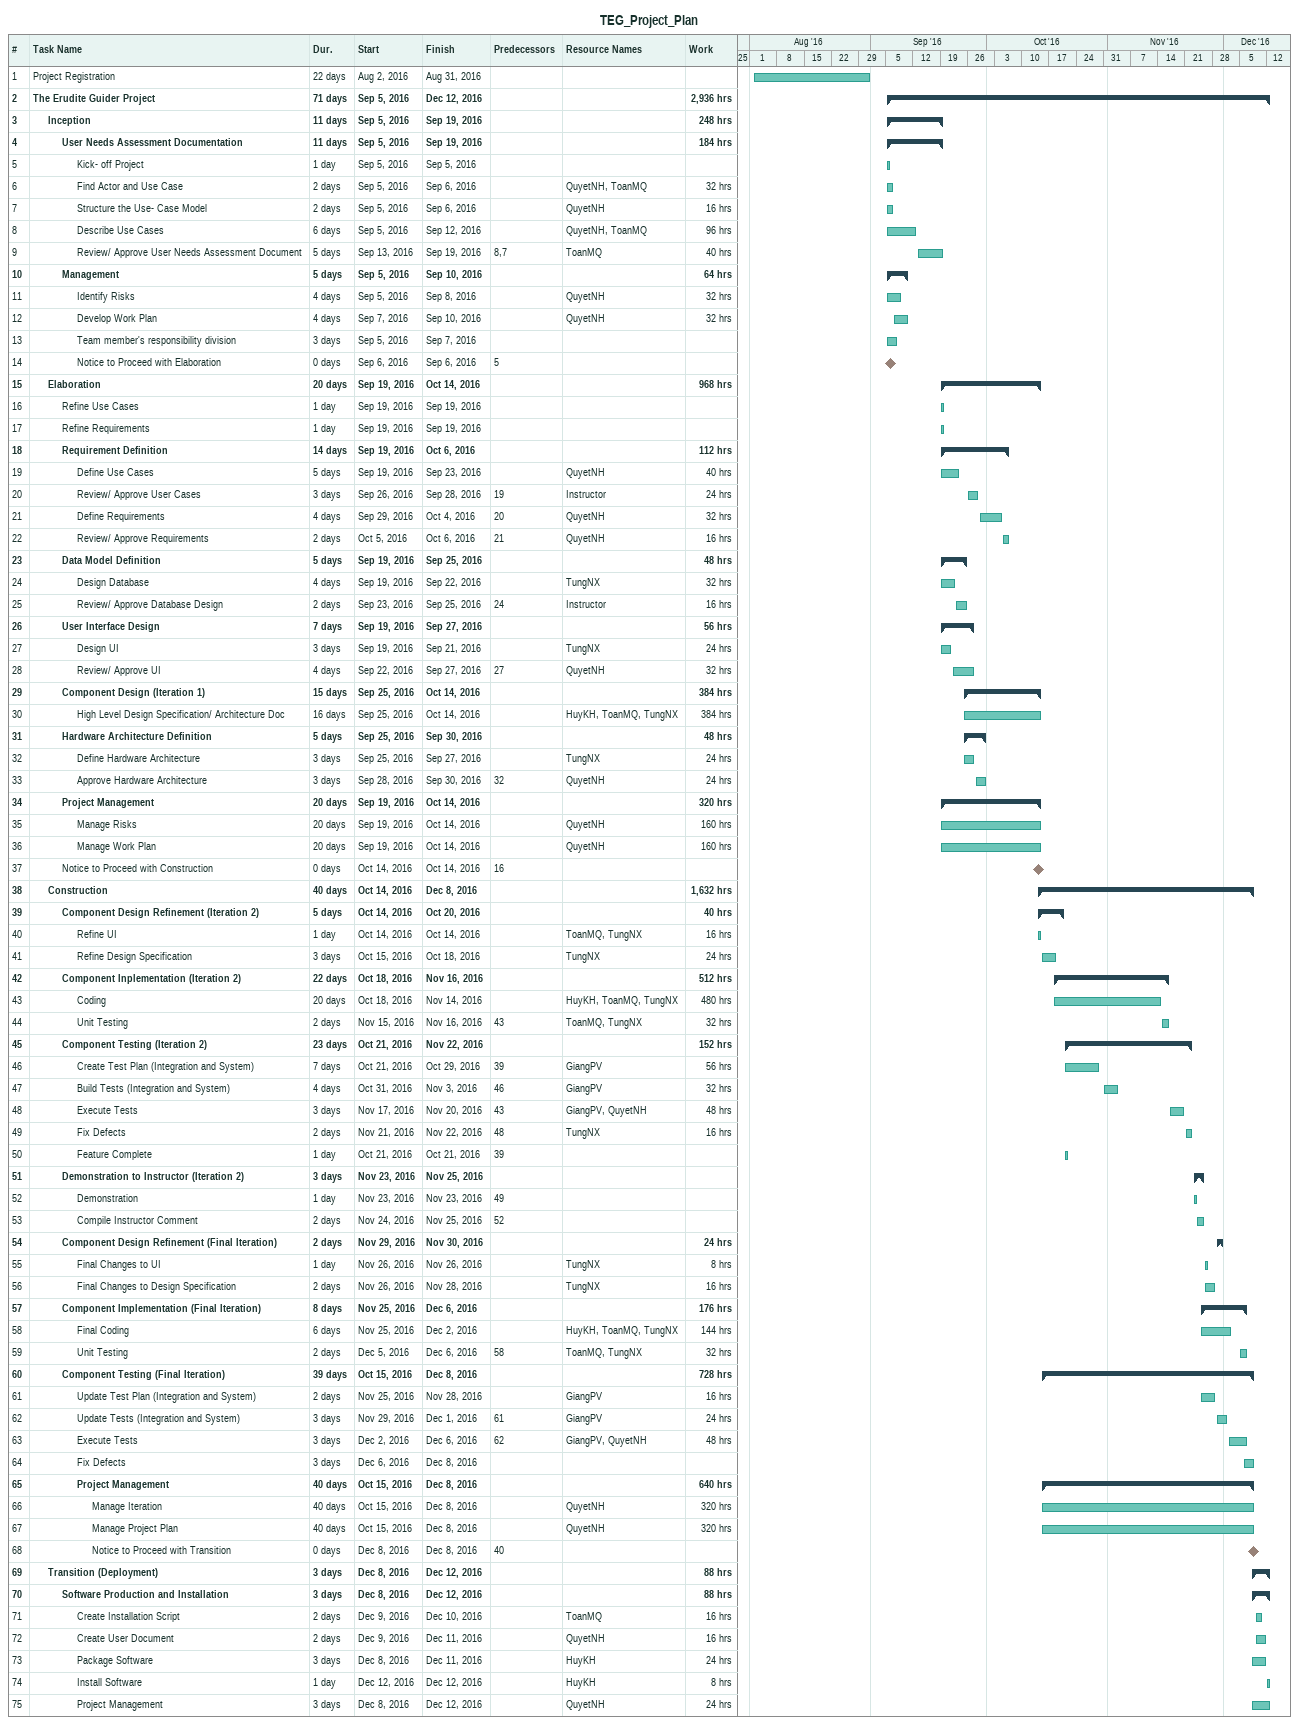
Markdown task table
TEG_Project_Plan

| ID | Level | Task | Duration | Start | Finish | Predecessors | Resources | Work (h) |
|---|---|---|---|---|---|---|---|---|
| 1 | 1 | Project Registration | 22d | 2016-08-02 | 2016-08-31 |  |  |  |
| 2 | 1 | **The Erudite Guider Project** | 71d | 2016-09-05 | 2016-12-12 |  |  | 2936 |
| 3 | 2 | **Inception** | 11d | 2016-09-05 | 2016-09-19 |  |  | 248 |
| 4 | 3 | **User Needs Assessment Documentation** | 11d | 2016-09-05 | 2016-09-19 |  |  | 184 |
| 5 | 4 | Kick- off Project | 1d | 2016-09-05 | 2016-09-05 |  |  |  |
| 6 | 4 | Find Actor and Use Case | 2d | 2016-09-05 | 2016-09-06 |  | QuyetNH, ToanMQ | 32 |
| 7 | 4 | Structure the Use- Case Model | 2d | 2016-09-05 | 2016-09-06 |  | QuyetNH | 16 |
| 8 | 4 | Describe Use Cases | 6d | 2016-09-05 | 2016-09-12 |  | QuyetNH, ToanMQ | 96 |
| 9 | 4 | Review/ Approve User Needs Assessment Document | 5d | 2016-09-13 | 2016-09-19 | 8, 7 | ToanMQ | 40 |
| 10 | 3 | **Management** | 5d | 2016-09-05 | 2016-09-10 |  |  | 64 |
| 11 | 4 | Identify Risks | 4d | 2016-09-05 | 2016-09-08 |  | QuyetNH | 32 |
| 12 | 4 | Develop Work Plan | 4d | 2016-09-07 | 2016-09-10 |  | QuyetNH | 32 |
| 13 | 4 | Team member's responsibility division | 3d | 2016-09-05 | 2016-09-07 |  |  |  |
| 14 | 4 | Notice to Proceed with Elaboration | 0d | 2016-09-06 | 2016-09-06 | 5 |  |  |
| 15 | 2 | **Elaboration** | 20d | 2016-09-19 | 2016-10-14 |  |  | 968 |
| 16 | 3 | Refine Use Cases | 1d | 2016-09-19 | 2016-09-19 |  |  |  |
| 17 | 3 | Refine Requirements | 1d | 2016-09-19 | 2016-09-19 |  |  |  |
| 18 | 3 | **Requirement Definition** | 14d | 2016-09-19 | 2016-10-06 |  |  | 112 |
| 19 | 4 | Define Use Cases | 5d | 2016-09-19 | 2016-09-23 |  | QuyetNH | 40 |
| 20 | 4 | Review/ Approve User Cases | 3d | 2016-09-26 | 2016-09-28 | 19 | Instructor | 24 |
| 21 | 4 | Define Requirements | 4d | 2016-09-29 | 2016-10-04 | 20 | QuyetNH | 32 |
| 22 | 4 | Review/ Approve Requirements | 2d | 2016-10-05 | 2016-10-06 | 21 | QuyetNH | 16 |
| 23 | 3 | **Data Model Definition** | 5d | 2016-09-19 | 2016-09-25 |  |  | 48 |
| 24 | 4 | Design Database | 4d | 2016-09-19 | 2016-09-22 |  | TungNX | 32 |
| 25 | 4 | Review/ Approve Database Design | 2d | 2016-09-23 | 2016-09-25 | 24 | Instructor | 16 |
| 26 | 3 | **User Interface Design** | 7d | 2016-09-19 | 2016-09-27 |  |  | 56 |
| 27 | 4 | Design UI | 3d | 2016-09-19 | 2016-09-21 |  | TungNX | 24 |
| 28 | 4 | Review/ Approve UI | 4d | 2016-09-22 | 2016-09-27 | 27 | QuyetNH | 32 |
| 29 | 3 | **Component Design (Iteration 1)** | 15d | 2016-09-25 | 2016-10-14 |  |  | 384 |
| 30 | 4 | High Level Design Specification/ Architecture Doc | 16d | 2016-09-25 | 2016-10-14 |  | HuyKH, ToanMQ, TungNX | 384 |
| 31 | 3 | **Hardware Architecture Definition** | 5d | 2016-09-25 | 2016-09-30 |  |  | 48 |
| 32 | 4 | Define Hardware Architecture | 3d | 2016-09-25 | 2016-09-27 |  | TungNX | 24 |
| 33 | 4 | Approve Hardware Architecture | 3d | 2016-09-28 | 2016-09-30 | 32 | QuyetNH | 24 |
| 34 | 3 | **Project Management** | 20d | 2016-09-19 | 2016-10-14 |  |  | 320 |
| 35 | 4 | Manage Risks | 20d | 2016-09-19 | 2016-10-14 |  | QuyetNH | 160 |
| 36 | 4 | Manage Work Plan | 20d | 2016-09-19 | 2016-10-14 |  | QuyetNH | 160 |
| 37 | 3 | Notice to Proceed with Construction | 0d | 2016-10-14 | 2016-10-14 | 16 |  |  |
| 38 | 2 | **Construction** | 40d | 2016-10-14 | 2016-12-08 |  |  | 1632 |
| 39 | 3 | **Component Design Refinement (Iteration 2)** | 5d | 2016-10-14 | 2016-10-20 |  |  | 40 |
| 40 | 4 | Refine UI | 1d | 2016-10-14 | 2016-10-14 |  | ToanMQ, TungNX | 16 |
| 41 | 4 | Refine Design Specification | 3d | 2016-10-15 | 2016-10-18 |  | TungNX | 24 |
| 42 | 3 | **Component Inplementation (Iteration 2)** | 22d | 2016-10-18 | 2016-11-16 |  |  | 512 |
| 43 | 4 | Coding | 20d | 2016-10-18 | 2016-11-14 |  | HuyKH, ToanMQ, TungNX | 480 |
| 44 | 4 | Unit Testing | 2d | 2016-11-15 | 2016-11-16 | 43 | ToanMQ, TungNX | 32 |
| 45 | 3 | **Component Testing (Iteration 2)** | 23d | 2016-10-21 | 2016-11-22 |  |  | 152 |
| 46 | 4 | Create Test Plan (Integration and System) | 7d | 2016-10-21 | 2016-10-29 | 39 | GiangPV | 56 |
| 47 | 4 | Build Tests (Integration and System) | 4d | 2016-10-31 | 2016-11-03 | 46 | GiangPV | 32 |
| 48 | 4 | Execute Tests | 3d | 2016-11-17 | 2016-11-20 | 43 | GiangPV, QuyetNH | 48 |
| 49 | 4 | Fix Defects | 2d | 2016-11-21 | 2016-11-22 | 48 | TungNX | 16 |
| 50 | 4 | Feature Complete | 1d | 2016-10-21 | 2016-10-21 | 39 |  |  |
| 51 | 3 | **Demonstration to Instructor (Iteration 2)** | 3d | 2016-11-23 | 2016-11-25 |  |  |  |
| 52 | 4 | Demonstration | 1d | 2016-11-23 | 2016-11-23 | 49 |  |  |
| 53 | 4 | Compile Instructor Comment | 2d | 2016-11-24 | 2016-11-25 | 52 |  |  |
| 54 | 3 | **Component Design Refinement (Final Iteration)** | 2d | 2016-11-29 | 2016-11-30 |  |  | 24 |
| 55 | 4 | Final Changes to UI | 1d | 2016-11-26 | 2016-11-26 |  | TungNX | 8 |
| 56 | 4 | Final Changes to Design Specification | 2d | 2016-11-26 | 2016-11-28 |  | TungNX | 16 |
| 57 | 3 | **Component Implementation (Final Iteration)** | 8d | 2016-11-25 | 2016-12-06 |  |  | 176 |
| 58 | 4 | Final Coding | 6d | 2016-11-25 | 2016-12-02 |  | HuyKH, ToanMQ, TungNX | 144 |
| 59 | 4 | Unit Testing | 2d | 2016-12-05 | 2016-12-06 | 58 | ToanMQ, TungNX | 32 |
| 60 | 3 | **Component Testing (Final Iteration)** | 39d | 2016-10-15 | 2016-12-08 |  |  | 728 |
| 61 | 4 | Update Test Plan (Integration and System) | 2d | 2016-11-25 | 2016-11-28 |  | GiangPV | 16 |
| 62 | 4 | Update Tests (Integration and System) | 3d | 2016-11-29 | 2016-12-01 | 61 | GiangPV | 24 |
| 63 | 4 | Execute Tests | 3d | 2016-12-02 | 2016-12-06 | 62 | GiangPV, QuyetNH | 48 |
| 64 | 4 | Fix Defects | 3d | 2016-12-06 | 2016-12-08 |  |  |  |
| 65 | 4 | **Project Management** | 40d | 2016-10-15 | 2016-12-08 |  |  | 640 |
| 66 | 5 | Manage Iteration | 40d | 2016-10-15 | 2016-12-08 |  | QuyetNH | 320 |
| 67 | 5 | Manage Project Plan | 40d | 2016-10-15 | 2016-12-08 |  | QuyetNH | 320 |
| 68 | 5 | Notice to Proceed with Transition | 0d | 2016-12-08 | 2016-12-08 | 40 |  |  |
| 69 | 2 | **Transition (Deployment)** | 3d | 2016-12-08 | 2016-12-12 |  |  | 88 |
| 70 | 3 | **Software Production and Installation** | 3d | 2016-12-08 | 2016-12-12 |  |  | 88 |
| 71 | 4 | Create Installation Script | 2d | 2016-12-09 | 2016-12-10 |  | ToanMQ | 16 |
| 72 | 4 | Create User Document | 2d | 2016-12-09 | 2016-12-11 |  | QuyetNH | 16 |
| 73 | 4 | Package Software | 3d | 2016-12-08 | 2016-12-11 |  | HuyKH | 24 |
| 74 | 4 | Install Software | 1d | 2016-12-12 | 2016-12-12 |  | HuyKH | 8 |
| 75 | 4 | Project Management | 3d | 2016-12-08 | 2016-12-12 |  | QuyetNH | 24 |
